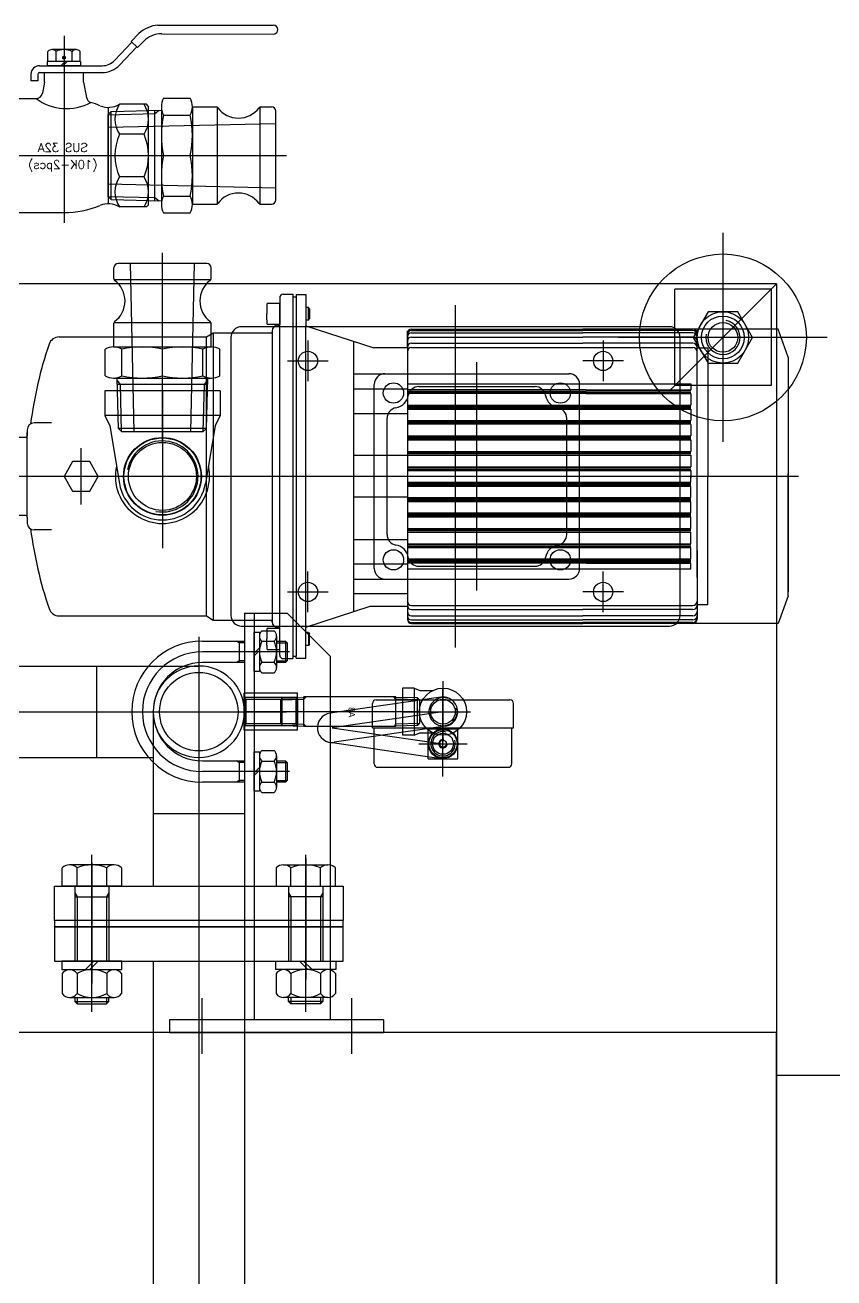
# Model space of a CAD drawing. Header units: millimetres. Extents: x 4133871 to 4440428, y -545651 to -495191.
# Drawn here: x 4166513 to 4166891, y -519856 to -519270 of the extents above; entities that cross this region are included whole.
import ezdxf
from ezdxf.enums import TextEntityAlignment as Align

# ---------------------------------------------------------------- set-up
doc = ezdxf.new("R2010")
doc.units = ezdxf.units.MM
doc.header["$LTSCALE"] = 60
doc.layers.add('EQUIPMENT', color=6, linetype='Continuous')
doc.styles.get("Standard").update_dxf_attribs({"font": 'romans.shx', "width": 0.75, "bigfont": 'whgtxt.shx'})
doc.styles.add('WHGTXT', font='ROMANS.shx', dxfattribs={"bigfont": 'WHGTXT.shx'})
doc.styles.add('유형33', font='')
doc.styles.get('유형33').set_extended_font_data('Gulim')

# ---------------------------------------------------------------- blocks, each defined once
blk = doc.blocks.new('EQ')
at = {"layer": 'EQUIPMENT', "color": 253}
for p, q in [((-2099.13, 17880.65), (-2045.14, 17880.63)), ((-2143, 17875.63), (-2143, 17788.13)), ((-2119.22, 17864.19), (-2111.27, 17872.67)), ((-2111.63, 17873.02), (-2108.02, 17876.75)), ((-2111.63, 17873.02), (-2108.64, 17870.12)), ((-2108.64, 17870.12), (-2105.84, 17873.01)), ((-2097.26, 17876.51), (-2045.03, 17876.47)), ((-2150.51, 17863.65), (-2150.51, 17868.37)), ((-2137.37, 17869.15), (-2148.63, 17869.15)), ((-2146.75, 17863.65), (-2146.75, 17868.37)), ((-2139.25, 17863.65), (-2139.25, 17868.37)), ((-2135.49, 17863.65), (-2135.49, 17868.37)), ((-2117, 17861.92), (-2109, 17870.47)), ((-2154.45, 17861.65), (-2125.21, 17861.65)), ((-2135.3, 17863.65), (-2150.7, 17863.65)), ((-2150.7, 17861.65), (-2150.7, 17863.65)), ((-2135.3, 17861.65), (-2150.7, 17861.65)), ((-2144.5, 17861.65), (-2142.5, 17863.65)), ((-2143.5, 17861.65), (-2141.5, 17863.65)), ((-2135.3, 17863.65), (-2135.3, 17861.65)), ((-2158.46, 17857.65), (-2158.46, 17854.54)), ((-2155.29, 17854.54), (-2158.46, 17854.54)), ((-2155.29, 17857.59), (-2155.29, 17854.54)), ((-2155.29, 17854.54), (-2155.29, 17854.54)), ((-2154.45, 17858.42), (-2125.27, 17858.42)), ((-2152.16, 17853.98), (-2153.14, 17848.75)), ((-2152.16, 17853.98), (-2152.16, 17858.42)), ((-2133.84, 17853.98), (-2133.84, 17858.42)), ((-2133.84, 17853.98), (-2132.52, 17846.79)), ((-2164.11, 17846.3), (-2156.09, 17846.3)), ((-2104.5, 17843.63), (-2117.11, 17843.63)), ((-2103.5, 17842.63), (-2104.5, 17843.63)), ((-2103.5, 17796.63), (-2103.5, 17842.63)), ((-2097.5, 17842.5), (-2097.5, 17796.77)), ((-2096.5, 17846.42), (-2083.98, 17846.42)), ((-2082.98, 17842.5), (-2082.98, 17796.77)), ((-2082.98, 17842.38), (-2071.91, 17842.38)), ((-2071.48, 17842.28), (-2071.48, 17796.98)), ((-2051.48, 17842.28), (-2051.48, 17796.98)), ((-2051.04, 17842.38), (-2046, 17842.38)), ((-2122.5, 17838.71), (-2121.02, 17840.24)), ((-2122.5, 17838.71), (-2100.5, 17839.27)), ((-2122.5, 17838.71), (-2122.5, 17800.55)), ((-2122.33, 17842.16), (-2122.33, 17797.11)), ((-2121.02, 17840.24), (-2097.5, 17840.83)), ((-2121.02, 17799.03), (-2121.02, 17840.24)), ((-2100.5, 17839.27), (-2098.49, 17840.8)), ((-2100.5, 17798.51), (-2100.5, 17840.75)), ((-2096.5, 17838.58), (-2083.98, 17838.58)), ((-2044, 17798.88), (-2044, 17840.38)), ((-2122.5, 17832.88), (-2044, 17834.63)), ((-2105.61, 17829.57), (-2117.11, 17829.57)), ((-2188.49, 17819.63), (-2097.51, 17819.63)), ((-2127.47, 17819.63), (-2039, 17819.63)), ((-2096.5, 17819.63), (-2083.98, 17819.63)), ((-2105.61, 17809.69), (-2117.11, 17809.69)), ((-2122.5, 17806.38), (-2044, 17804.63)), ((-2122.5, 17800.55), (-2100.5, 17799.99)), ((-2122.5, 17800.55), (-2121.02, 17799.03)), ((-2121.02, 17799.03), (-2097.5, 17798.44)), ((-2104.5, 17795.63), (-2117.11, 17795.63)), ((-2104.5, 17795.63), (-2103.5, 17796.63)), ((-2100.5, 17799.99), (-2098.49, 17798.46)), ((-2096.5, 17800.69), (-2083.98, 17800.69)), ((-2082.98, 17796.88), (-2071.91, 17796.88)), ((-2051.04, 17796.88), (-2046, 17796.88)), ((-2164.11, 17792.97), (-2143, 17792.97)), ((-2096.5, 17792.84), (-2083.98, 17792.84)), ((-1835, 17783.44), (-1835, 17685.83)), ((-2097, 17685.67), (-2097, 17774.13)), ((-2119.75, 17762.1), (-2119.75, 17767.13)), ((-2076.25, 17769.13), (-2117.75, 17769.13)), ((-2110.25, 17690.63), (-2112, 17769.13)), ((-2083.75, 17690.63), (-2082, 17769.13)), ((-2074.25, 17762.1), (-2074.25, 17767.13)), ((-2119.65, 17761.66), (-2074.35, 17761.66)), ((-1810, 17759.63), (-3180, 17759.63)), ((-2040.5, 17754.83), (-2036, 17754.83)), ((-2036, 17754.83), (-2036, 17753.63)), ((-2034.5, 17754.63), (-2030, 17754.63)), ((-2034.5, 17754.63), (-2034.5, 17753.63)), ((-2030, 17754.63), (-2030, 17740.1)), ((-1810, 17759.63), (-1860, 17709.63)), ((-1812.5, 17757.13), (-1857.5, 17757.13)), ((-1857.5, 17712.13), (-1857.5, 17757.13)), ((-1812.5, 17757.13), (-1812.5, 17712.13)), ((-1810, 17759.63), (-1810, 15759.63)), ((-2048.2, 17750.03), (-2048.2, 17745.63)), ((-2047.6, 17750.63), (-2042.2, 17750.63)), ((-2042.2, 17753.13), (-2042.2, 17740.63)), ((-2042.2, 17740.63), (-2042.2, 17750.63)), ((-2036, 17753.63), (-2034.5, 17753.63)), ((-2036, 17753.63), (-2036, 17585.63)), ((-2034.5, 17753.63), (-2034.5, 17585.63)), ((-2028.8, 17748.63), (-2030, 17748.63)), ((-2028.8, 17742.63), (-2028.8, 17748.63)), ((-2028.2, 17748.03), (-2028.8, 17748.63)), ((-1960, 17589.63), (-1960, 17749.63)), ((-2048.2, 17742.77), (-2048.2, 17745.63)), ((-2048.2, 17742.77), (-2048.2, 17741.23)), ((-2028.8, 17742.63), (-2028.2, 17743.23)), ((-2028.2, 17748.03), (-2028.2, 17743.23)), ((-1841.93, 17746.63), (-1848.86, 17734.63)), ((-1828.07, 17746.63), (-1841.93, 17746.63)), ((-1821.14, 17734.63), (-1828.07, 17746.63)), ((-2119.75, 17730.16), (-2119.75, 17741.22)), ((-2119.65, 17741.66), (-2074.35, 17741.66)), ((-2076.36, 17734.83), (-2073.36, 17736.83)), ((-2074.25, 17730.16), (-2074.25, 17741.22)), ((-2073.36, 17736.83), (-2046, 17736.83)), ((-2073.36, 17736.83), (-2073.36, 17602.43)), ((-1860, 17739.63), (-2060, 17739.63)), ((-2042.2, 17740.63), (-2047.6, 17740.63)), ((-2045.7, 17737.63), (-2045.7, 17737.13)), ((-2045.7, 17737.38), (-2045.7, 17601.63)), ((-2043, 17740.33), (-2042.5, 17740.33)), ((-2042.2, 17596.86), (-2042.2, 17742.16)), ((-2028.8, 17742.63), (-2030, 17742.63)), ((-2030, 17740.1), (-1998.23, 17729.8)), ((-2030, 17599.17), (-2030, 17740.1)), ((-1982.49, 17737.63), (-1982.5, 17602.87)), ((-1982.49, 17729.63), (-1982.49, 17737.63)), ((-1980.5, 17738.4), (-1900.5, 17738.4)), ((-1980.5, 17737.88), (-1900.5, 17737.88)), ((-1836, 17738.4), (-1900.5, 17738.4)), ((-1849, 17737.88), (-1900.5, 17737.88)), ((-1809.23, 17738.41), (-1836, 17738.4)), ((-1804.5, 17725.43), (-1809.23, 17738.43)), ((-2145.26, 17734.83), (-2076.36, 17734.83)), ((-2076.36, 17604.43), (-2076.36, 17734.83)), ((-2065, 17734.63), (-2065, 17604.63)), ((-2029, 17733.13), (-2029, 17714.13)), ((-2007.48, 17606.46), (-2007.48, 17732.8)), ((-1982.5, 17729.63), (-1982.5, 17736.4)), ((-1980.5, 17736.76), (-1900.5, 17736.76)), ((-1980.5, 17734.8), (-1900.5, 17734.8)), ((-1980.5, 17731.9), (-1900.5, 17731.9)), ((-1849, 17736.76), (-1900.5, 17736.76)), ((-1849, 17734.8), (-1900.5, 17734.8)), ((-1849, 17731.9), (-1900.5, 17731.9)), ((-1891, 17733.13), (-1891, 17714.13)), ((-1786.19, 17734.63), (-1883.81, 17734.63)), ((-1855, 17604.63), (-1855, 17734.63)), ((-1848.86, 17734.63), (-1841.93, 17722.63)), ((-1847, 17711.31), (-1847, 17736.4)), ((-1828.07, 17722.63), (-1821.14, 17734.63)), ((-2123.79, 17716.63), (-2123.79, 17729.16)), ((-2119.87, 17730.16), (-2074.13, 17730.16)), ((-2115.94, 17716.63), (-2115.94, 17729.16)), ((-2097, 17716.63), (-2097, 17729.16)), ((-2078.06, 17716.63), (-2078.06, 17729.16)), ((-2070.21, 17716.63), (-2070.21, 17729.16)), ((-1982.49, 17729.8), (-1998.23, 17729.8)), ((-1980.5, 17729.93), (-1849, 17729.93)), ((-1847, 17711.5), (-1847, 17730.09)), ((-1842, 17729.63), (-1847, 17729.63)), ((-1847, 17622.43), (-1847, 17729.38)), ((-1842, 17729.63), (-1842, 17669.63)), ((-1804.5, 17725.43), (-1804.5, 17668.43)), ((-2038.5, 17723.63), (-2019.5, 17723.63)), ((-1950, 17616.23), (-1950, 17723.04)), ((-1881.5, 17723.63), (-1900.5, 17723.63)), ((-1841.93, 17722.63), (-1828.07, 17722.63)), ((-1804.5, 17723.63), (-1804.5, 17615.63)), ((-2119.87, 17715.63), (-2074.13, 17715.63)), ((-2117.6, 17692.11), (-2118.2, 17715.63)), ((-2116.64, 17712.63), (-2118.17, 17714.65)), ((-2077.36, 17712.63), (-2075.83, 17714.65)), ((-2076.4, 17692.11), (-2075.8, 17715.63)), ((-2007.48, 17717.65), (-1982.49, 17717.65)), ((-1993, 17717.63), (-1907, 17717.63)), ((-2070, 17709.63), (-2124, 17709.63)), ((-2124, 17709.63), (-2124, 17698.13)), ((-2075.88, 17712.63), (-2118.12, 17712.63)), ((-2116.08, 17690.63), (-2116.64, 17712.63)), ((-2097, 17709.63), (-2097, 17636.01)), ((-2077.92, 17690.63), (-2077.36, 17712.63)), ((-2070, 17709.63), (-2070, 17698.13)), ((-2007.48, 17710.58), (-1982.49, 17710.58)), ((-1998, 17626.63), (-1998, 17712.63)), ((-1982.49, 17712.9), (-1850, 17712.9)), ((-1899, 17710.13), (-1982.49, 17710.13)), ((-1899, 17709.88), (-1982.49, 17709.88)), ((-1899, 17709.23), (-1982.49, 17709.23)), ((-1899, 17708.58), (-1982.49, 17708.58)), ((-1899, 17708.33), (-1982.49, 17708.33)), ((-1977.17, 17711.63), (-1922.83, 17711.63)), ((-1902, 17626.63), (-1902, 17712.63)), ((-1899, 17710.13), (-1850, 17710.13)), ((-1899, 17709.88), (-1850, 17709.88)), ((-1899, 17709.23), (-1850, 17709.23)), ((-1899, 17708.58), (-1850, 17708.58)), ((-1899, 17708.33), (-1850, 17708.33)), ((-1812.5, 17712.13), (-1857.5, 17712.13)), ((-1850, 17712.9), (-1850, 17710.13)), ((-1850, 17708.33), (-1850, 17705.14)), ((-1982.49, 17702.93), (-1850, 17702.93)), ((-1982.49, 17702.68), (-1850, 17702.68)), ((-1982.49, 17702.03), (-1850, 17702.03)), ((-1850, 17705.1), (-1850, 17702.93)), ((-2070, 17698.13), (-2124, 17698.13)), ((-2124, 17698.13), (-2121.58, 17693.3)), ((-2070, 17698.13), (-2072.42, 17693.3)), ((-2007.48, 17699.06), (-1982.49, 17699.06)), ((-1992, 17642.47), (-1992, 17696.8)), ((-1982.49, 17701.38), (-1850, 17701.38)), ((-1982.49, 17701.13), (-1850, 17701.13)), ((-1908, 17642.47), (-1908, 17696.8)), ((-1850, 17701.13), (-1850, 17697.94)), ((-1850, 17697.9), (-1850, 17695.73)), ((-2160.2, 17691.43), (-2160.2, 17688.63)), ((-2160.2, 17650.63), (-2160.2, 17690.13)), ((-2148.8, 17694.63), (-2157, 17694.63)), ((-2121.58, 17693.3), (-2117.09, 17666.3)), ((-2076.4, 17692.11), (-2117.6, 17692.11)), ((-2116.08, 17690.63), (-2117.6, 17692.11)), ((-2116.08, 17690.63), (-2077.92, 17690.63)), ((-2097, 17692.26), (-2097, 17647.01)), ((-2077.92, 17690.63), (-2076.4, 17692.11)), ((-2072.42, 17693.3), (-2076.91, 17666.3)), ((-1982.49, 17695.73), (-1850, 17695.73)), ((-1982.49, 17695.48), (-1850, 17695.48)), ((-1982.49, 17694.83), (-1850, 17694.83)), ((-1982.49, 17694.18), (-1850, 17694.18)), ((-1850, 17693.93), (-1850, 17690.74)), ((-1850, 17690.7), (-1850, 17688.53)), ((-2161, 17687.83), (-2165, 17687.83)), ((-1982.49, 17688.53), (-1850, 17688.53)), ((-1982.49, 17688.28), (-1850, 17688.28)), ((-1982.49, 17687.63), (-1850, 17687.63)), ((-1982.49, 17686.98), (-1850, 17686.98)), ((-1982.49, 17686.73), (-1850, 17686.73)), ((-1850, 17686.73), (-1850, 17683.54)), ((-2135, 17656.43), (-2135, 17682.83)), ((-1982.49, 17679.38), (-2007.48, 17679.38)), ((-1982.49, 17681.33), (-1850, 17681.33)), ((-1982.49, 17681.08), (-1850, 17681.08)), ((-1982.49, 17680.43), (-1850, 17680.43)), ((-1982.49, 17679.78), (-1850, 17679.78)), ((-1982.49, 17679.53), (-1850, 17679.53)), ((-1850, 17683.5), (-1850, 17681.33)), ((-1850, 17679.53), (-1850, 17676.34)), ((-2139, 17676.56), (-2143, 17669.63)), ((-2131, 17676.56), (-2139, 17676.56)), ((-2127, 17669.63), (-2131, 17676.56)), ((-1982.49, 17674.13), (-1850, 17674.13)), ((-1982.49, 17673.88), (-1850, 17673.88)), ((-1982.49, 17673.23), (-1850, 17673.23)), ((-1982.49, 17672.58), (-1850, 17672.58)), ((-1850, 17676.3), (-1850, 17674.13)), ((-1799.61, 17669.63), (-2199.66, 17669.63)), ((-2143, 17669.63), (-2139, 17662.71)), ((-2131, 17662.71), (-2127, 17669.63)), ((-2063.38, 17669.63), (-2130.62, 17669.63)), ((-1982.49, 17672.33), (-1850, 17672.33)), ((-1982.49, 17666.93), (-1850, 17666.93)), ((-1982.49, 17666.68), (-1850, 17666.68)), ((-1850, 17672.33), (-1850, 17669.14)), ((-1850, 17666.93), (-1850, 17670.13)), ((-1842, 17609.63), (-1842, 17669.63)), ((-1804.5, 17613.82), (-1804.5, 17670.82)), ((-2139, 17662.71), (-2131, 17662.71)), ((-1982.49, 17666.03), (-1850, 17666.03)), ((-1982.49, 17665.38), (-1850, 17665.38)), ((-1982.49, 17665.13), (-1850, 17665.13)), ((-1850, 17662.97), (-1850, 17665.13)), ((-1850, 17659.73), (-1850, 17662.93)), ((-1982.49, 17659.88), (-2007.48, 17659.88)), ((-1982.49, 17659.73), (-1850, 17659.73)), ((-1982.49, 17659.48), (-1850, 17659.48)), ((-1982.49, 17658.83), (-1850, 17658.83)), ((-1982.49, 17658.18), (-1850, 17658.18)), ((-1982.49, 17657.93), (-1850, 17657.93)), ((-1850, 17655.77), (-1850, 17657.93)), ((-1850, 17652.53), (-1850, 17655.73)), ((-2161, 17651.43), (-2165, 17651.43)), ((-2160.2, 17650.63), (-2160.2, 17647.83)), ((-1982.5, 17652.53), (-1850, 17652.53)), ((-1982.5, 17652.28), (-1850, 17652.28)), ((-1982.5, 17651.63), (-1850, 17651.63)), ((-1982.5, 17650.98), (-1850, 17650.98)), ((-1982.5, 17650.73), (-1850, 17650.73)), ((-1850, 17648.57), (-1850, 17650.73)), ((-2148.8, 17644.63), (-2157, 17644.63)), ((-1982.5, 17645.33), (-1850, 17645.33)), ((-1982.5, 17645.08), (-1850, 17645.08)), ((-1982.5, 17644.43), (-1850, 17644.43)), ((-1982.5, 17643.78), (-1850, 17643.78)), ((-1982.5, 17643.53), (-1850, 17643.53)), ((-1850, 17645.33), (-1850, 17648.53)), ((-1850, 17641.37), (-1850, 17643.53)), ((-2007.48, 17640.2), (-1982.5, 17640.2)), ((-1982.5, 17638.13), (-1850, 17638.13)), ((-1982.5, 17637.88), (-1850, 17637.88)), ((-1982.5, 17637.23), (-1850, 17637.23)), ((-1850, 17638.13), (-1850, 17641.33)), ((-1982.5, 17636.58), (-1850, 17636.58)), ((-1982.5, 17636.33), (-1850, 17636.33)), ((-1850, 17634.17), (-1850, 17636.33)), ((-1850, 17630.93), (-1850, 17634.13)), ((-1847, 17634.97), (-1847, 17609.89)), ((-2007.48, 17628.69), (-1982.5, 17628.69)), ((-1850, 17630.93), (-1982.5, 17630.93)), ((-1850, 17630.68), (-1982.5, 17630.68)), ((-1850, 17630.03), (-1982.5, 17630.03)), ((-1850, 17629.38), (-1982.5, 17629.38)), ((-1850, 17629.13), (-1982.5, 17629.13)), ((-1982.5, 17626.37), (-1850, 17626.37)), ((-1977.17, 17627.63), (-1922.83, 17627.63)), ((-1899, 17630.93), (-1850, 17630.93)), ((-1899, 17630.68), (-1850, 17630.68)), ((-1899, 17630.03), (-1850, 17630.03)), ((-1899, 17629.38), (-1850, 17629.38)), ((-1899, 17629.13), (-1850, 17629.13)), ((-1850, 17626.37), (-1850, 17629.13)), ((-1847, 17627.96), (-1847, 17602.87)), ((-1847, 17627.77), (-1847, 17609.18)), ((-2029, 17606.13), (-2029, 17625.13)), ((-2007.48, 17621.62), (-1982.5, 17621.62)), ((-1993, 17621.63), (-1907, 17621.63)), ((-1891, 17606.13), (-1891, 17625.13)), ((-2038.5, 17615.63), (-2019.5, 17615.63)), ((-2007.48, 17614.92), (-1982.5, 17614.92)), ((-1881.5, 17615.63), (-1900.5, 17615.63)), ((-1804.5, 17613.82), (-1809.23, 17600.82)), ((-2030, 17599.17), (-1999.89, 17608.92)), ((-1999.89, 17608.92), (-1982.5, 17608.92)), ((-1980.5, 17609.33), (-1849, 17609.33)), ((-1842, 17609.63), (-1847, 17609.63)), ((-2145.26, 17604.43), (-2076.36, 17604.43)), ((-2076.36, 17604.43), (-2073.36, 17602.43)), ((-2073.36, 17602.43), (-2046, 17602.43)), ((-2058.65, 17605.63), (-2058.65, 17415.63)), ((-2058.65, 17605.63), (-2038.65, 17605.63)), ((-2054.15, 17605.63), (-2054.15, 17415.63)), ((-2045.7, 17601.63), (-2045.7, 17602.13)), ((-2038.65, 17605.63), (-2018.65, 17585.63)), ((-1980.5, 17607.37), (-1900.5, 17607.37)), ((-1980.5, 17604.47), (-1900.5, 17604.47)), ((-1980.5, 17602.51), (-1900.5, 17602.51)), ((-1849, 17607.37), (-1900.5, 17607.37)), ((-1849, 17604.47), (-1900.5, 17604.47)), ((-1849, 17602.51), (-1900.5, 17602.51)), ((-2060, 17599.63), (-1860, 17599.63)), ((-2054.15, 17596.83), (-2051.65, 17596.83)), ((-2054.15, 17578.43), (-2054.15, 17596.83)), ((-2051.65, 17596.83), (-2051.65, 17578.43)), ((-2050.51, 17597.45), (-2044.79, 17597.45)), ((-2048.2, 17598.03), (-2048.2, 17593.63)), ((-2047.6, 17598.63), (-2042.2, 17598.63)), ((-2043, 17598.93), (-2042.5, 17598.93)), ((-2042.2, 17588.63), (-2042.2, 17598.63)), ((-2042.2, 17586.13), (-2042.2, 17598.63)), ((-2030, 17584.63), (-2030, 17599.17)), ((-2028.8, 17596.63), (-2030, 17596.63)), ((-2028.8, 17596.63), (-2028.2, 17596.03)), ((-2028.8, 17596.63), (-2028.8, 17590.63)), ((-1980.5, 17601.39), (-1900.5, 17601.39)), ((-1980.5, 17600.87), (-1900.5, 17600.87)), ((-1849, 17601.39), (-1900.5, 17601.39)), ((-1836, 17600.87), (-1900.5, 17600.87)), ((-1809.23, 17600.82), (-1836, 17600.87)), ((-2080, 17594.63), (-2080, 16909.63)), ((-2078.35, 17592.63), (-2058.65, 17592.63)), ((-2061.1, 17591.82), (-2062.51, 17592.63)), ((-2061.1, 17592.63), (-2061.1, 17582.63)), ((-2058.65, 17591.82), (-2061.1, 17591.82)), ((-2050.51, 17592.54), (-2044.79, 17592.54)), ((-2048.2, 17590.77), (-2048.2, 17593.63)), ((-2048.2, 17590.77), (-2048.2, 17589.23)), ((-2043.65, 17595), (-2043.65, 17580.27)), ((-2043.65, 17592.63), (-2039.46, 17592.63)), ((-2043.65, 17591.82), (-2038.65, 17591.82)), ((-2039.46, 17592.63), (-2038.65, 17591.82)), ((-2039.46, 17592.63), (-2039.46, 17582.63)), ((-2038.65, 17591.82), (-2038.65, 17583.45)), ((-2028.8, 17590.63), (-2030, 17590.63)), ((-2028.2, 17591.23), (-2028.8, 17590.63)), ((-2028.2, 17591.23), (-2028.2, 17596.03)), ((-2037.65, 17587.63), (-2078.35, 17587.63)), ((-2054.15, 17587.01), (-2051.65, 17589.51)), ((-2054.15, 17585.76), (-2051.65, 17588.26)), ((-2042.2, 17588.63), (-2047.6, 17588.63)), ((-2036, 17585.63), (-2036, 17584.43)), ((-2036, 17585.63), (-2034.5, 17585.63)), ((-2034.5, 17584.63), (-2034.5, 17585.63)), ((-2034.5, 17584.63), (-2030, 17584.63)), ((-2018.65, 17585.63), (-2018.65, 17415.63)), ((-2199, 17580.98), (-2080, 17580.98)), ((-2127.6, 17538.28), (-2127.6, 17580.98)), ((-2058.65, 17582.63), (-2078.35, 17582.63)), ((-2061.1, 17583.45), (-2062.51, 17582.63)), ((-2058.65, 17583.45), (-2061.1, 17583.45)), ((-2050.51, 17582.73), (-2044.79, 17582.73)), ((-2043.65, 17583.45), (-2038.65, 17583.45)), ((-2039.46, 17582.63), (-2043.65, 17582.63)), ((-2040.5, 17584.43), (-2036, 17584.43)), ((-2038.65, 17583.45), (-2039.46, 17582.63)), ((-2051.65, 17578.43), (-2054.15, 17578.43)), ((-2050.51, 17577.82), (-2044.79, 17577.82)), ((-1965.85, 17573.88), (-1965.85, 17545.38)), ((-2058.85, 17550.98), (-2058.85, 17568.28)), ((-2033.85, 17568.28), (-2058.85, 17568.28)), ((-2033.85, 17550.98), (-2033.85, 17568.28)), ((-1984.85, 17570.63), (-1984.85, 17548.63)), ((-1979.35, 17570.63), (-1984.85, 17570.63)), ((-1979.35, 17570.63), (-1979.35, 17548.63)), ((-1979.35, 17570.63), (-1976.73, 17569.48)), ((-1976.73, 17569.48), (-1970.75, 17569.48)), ((-1965.85, 17529.37), (-1965.85, 17570.2)), ((-2033.85, 17566.21), (-2058.85, 17566.21)), ((-2058.85, 17566.21), (-2057.99, 17565.36)), ((-2034.71, 17565.36), (-2057.99, 17565.36)), ((-2057.99, 17565.36), (-2057.99, 17553.91)), ((-2040.99, 17566.05), (-2041.85, 17565.17)), ((-2041.85, 17565.17), (-2030.85, 17565.48)), ((-2041.85, 17565.17), (-2041.85, 17554.1)), ((-2040.99, 17566.05), (-2030.85, 17566.34)), ((-2040.99, 17553.22), (-2040.99, 17566.05)), ((-2033.85, 17566.21), (-2034.71, 17565.36)), ((-2034.71, 17565.36), (-2034.71, 17553.91)), ((-2033.85, 17565.17), (-2033.85, 17554.1)), ((-2030.85, 17552.73), (-2030.85, 17566.53)), ((-1987.85, 17566.53), (-2030.85, 17566.53)), ((-2030.85, 17565.48), (-2029.85, 17566.53)), ((-1966.84, 17566.46), (-2018.64, 17558.96)), ((-1998.85, 17552.13), (-1998.85, 17563.44)), ((-1997.16, 17565.13), (-1934.54, 17565.13)), ((-1987.85, 17565.48), (-1988.85, 17566.53)), ((-1987.85, 17552.73), (-1987.85, 17566.53)), ((-1977.71, 17566.05), (-1987.85, 17566.34)), ((-1976.85, 17565.17), (-1987.85, 17565.48)), ((-1984.85, 17565.17), (-1984.85, 17554.1)), ((-1977.71, 17553.22), (-1977.71, 17566.05)), ((-1977.71, 17566.05), (-1976.85, 17565.17)), ((-1976.85, 17565.17), (-1976.85, 17554.1)), ((-1932.85, 17552.13), (-1932.85, 17563.44)), ((-2410, 17559.63), (-2045, 17559.63)), ((-2124.05, 17559.63), (-2038.95, 17559.63)), ((-2101.35, 17559.63), (-2101.35, 17478.03)), ((-2033.85, 17559.63), (-2058.85, 17559.63)), ((-2058.65, 17559.63), (-2058.65, 17478.03)), ((-1976.85, 17559.63), (-2041.85, 17559.63)), ((-1965.85, 17559.63), (-2017.65, 17552.13)), ((-1984.85, 17559.63), (-1953.02, 17559.63)), ((-2057.99, 17553.91), (-2058.85, 17553.06)), ((-2033.85, 17553.06), (-2058.85, 17553.06)), ((-2033.85, 17550.98), (-2058.85, 17550.98)), ((-2034.71, 17553.91), (-2057.99, 17553.91)), ((-2041.85, 17554.1), (-2030.85, 17553.79)), ((-2041.85, 17554.1), (-2040.99, 17553.22)), ((-2040.99, 17553.22), (-2030.85, 17552.93)), ((-2034.71, 17553.91), (-2033.85, 17553.06)), ((-2030.85, 17553.79), (-2029.85, 17552.73)), ((-1987.85, 17552.73), (-2030.85, 17552.73)), ((-2017.65, 17552.13), (-1965.85, 17544.63)), ((-1964.86, 17552.81), (-2016.66, 17545.31)), ((-1998.85, 17552.13), (-1932.85, 17552.13)), ((-1998.05, 17535.33), (-1998.05, 17552.13)), ((-1987.85, 17553.79), (-1988.85, 17552.73)), ((-1976.85, 17554.1), (-1987.85, 17553.79)), ((-1977.71, 17553.22), (-1987.85, 17552.93)), ((-1979.35, 17548.63), (-1976.73, 17549.79)), ((-1976.85, 17554.1), (-1977.71, 17553.22)), ((-1976.73, 17549.79), (-1970.75, 17549.79)), ((-1972.85, 17537.63), (-1972.85, 17551.63)), ((-1972.85, 17551.63), (-1958.85, 17551.63)), ((-1969.5, 17552.13), (-1964.86, 17551.46)), ((-1958.85, 17537.63), (-1958.85, 17551.63)), ((-1933.65, 17535.33), (-1933.65, 17552.13)), ((-2018.64, 17545.31), (-1966.84, 17537.81)), ((-1979.35, 17548.63), (-1984.85, 17548.63)), ((-1977.18, 17544.63), (-1954.52, 17544.63)), ((-2199, 17538.28), (-2101.35, 17538.28)), ((-2054.15, 17540.83), (-2051.65, 17540.83)), ((-2054.15, 17522.43), (-2054.15, 17540.83)), ((-2051.65, 17540.83), (-2051.65, 17522.43)), ((-2050.51, 17541.45), (-2044.79, 17541.45)), ((-2043.65, 17539), (-2043.65, 17524.27)), ((-1972.85, 17537.63), (-1958.85, 17537.63)), ((-2078.35, 17536.63), (-2058.65, 17536.63)), ((-2061.1, 17535.82), (-2062.51, 17536.63)), ((-2061.1, 17536.63), (-2061.1, 17526.63)), ((-2058.65, 17535.82), (-2061.1, 17535.82)), ((-2054.15, 17531.01), (-2051.65, 17533.51)), ((-2054.15, 17529.76), (-2051.65, 17532.26)), ((-2050.51, 17536.54), (-2044.79, 17536.54)), ((-2043.65, 17536.63), (-2039.46, 17536.63)), ((-2043.65, 17535.82), (-2038.65, 17535.82)), ((-2039.46, 17536.63), (-2038.65, 17535.82)), ((-2039.46, 17536.63), (-2039.46, 17526.63)), ((-2038.65, 17535.82), (-2038.65, 17527.45)), ((-1996.36, 17533.63), (-1935.34, 17533.63)), ((-2037.65, 17531.63), (-2078.35, 17531.63)), ((-2058.65, 17526.63), (-2078.35, 17526.63)), ((-2061.1, 17527.45), (-2062.51, 17526.63)), ((-2058.65, 17527.45), (-2061.1, 17527.45)), ((-2050.51, 17526.73), (-2044.79, 17526.73)), ((-2043.65, 17527.45), (-2038.65, 17527.45)), ((-2039.46, 17526.63), (-2043.65, 17526.63)), ((-2038.65, 17527.45), (-2039.46, 17526.63)), ((-2051.65, 17522.43), (-2054.15, 17522.43)), ((-2050.51, 17521.82), (-2044.79, 17521.82)), ((-2101.35, 17512.03), (-2058.65, 17512.03)), ((-2130, 17419.37), (-2130, 17492.71)), ((-2030, 17419.37), (-2030, 17492.71)), ((-2030, 17490.92), (-2030, 17434.37)), ((-2143.86, 17478.03), (-2143.86, 17486.61)), ((-2119.61, 17488.03), (-2140.39, 17488.03)), ((-2136.93, 17478.03), (-2136.93, 17486.61)), ((-2130, 17489.03), (-2130, 17432.48)), ((-2123.07, 17478.03), (-2123.07, 17486.61)), ((-2116.14, 17486.61), (-2116.14, 17478.03)), ((-2043.86, 17486.61), (-2043.86, 17478.03)), ((-2040.39, 17488.03), (-2019.61, 17488.03)), ((-2036.93, 17478.03), (-2036.93, 17486.61)), ((-2023.07, 17478.03), (-2023.07, 17486.61)), ((-2016.14, 17478.03), (-2016.14, 17486.61)), ((-2147.5, 17478.03), (-2012.5, 17478.03)), ((-2147.5, 17462.03), (-2147.5, 17478.03)), ((-2116.14, 17478.03), (-2143.86, 17478.03)), ((-2138, 17478.03), (-2138, 17443.03)), ((-2138, 17474.91), (-2136.92, 17473.03)), ((-2122, 17474.91), (-2123.08, 17473.03)), ((-2122, 17478.03), (-2122, 17443.03)), ((-2043.86, 17478.03), (-2016.14, 17478.03)), ((-2038, 17478.03), (-2038, 17443.03)), ((-2038, 17474.91), (-2036.92, 17473.03)), ((-2022, 17474.91), (-2023.08, 17473.03)), ((-2022, 17478.03), (-2022, 17443.03)), ((-2012.5, 17478.03), (-2012.5, 17462.03)), ((-2138, 17473.03), (-2122, 17473.03)), ((-2136.92, 17473.03), (-2136.92, 17443.03)), ((-2123.08, 17473.03), (-2123.08, 17443.03)), ((-2022, 17473.03), (-2038, 17473.03)), ((-2036.92, 17473.03), (-2036.92, 17443.03)), ((-2023.08, 17473.03), (-2023.08, 17443.03)), ((-2012.5, 17462.03), (-2147.5, 17462.03)), ((-2147.5, 17462.03), (-2147.5, 17459.03)), ((-2012.5, 17462.03), (-2147.5, 17462.03)), ((-2012.5, 17459.03), (-2012.5, 17462.03)), ((-2012.5, 17459.03), (-2147.5, 17459.03)), ((-2147.5, 17459.03), (-2147.5, 17443.03)), ((-2147.5, 17459.03), (-2012.5, 17459.03)), ((-2012.5, 17443.03), (-2012.5, 17459.03)), ((-2147.5, 17443.03), (-2012.5, 17443.03)), ((-2144, 17443.03), (-2144, 17439.03)), ((-2116, 17443.03), (-2144, 17443.03)), ((-2144, 17439.03), (-2116, 17439.03)), ((-2129, 17443.03), (-2133, 17439.03)), ((-2127, 17443.03), (-2131, 17439.03)), ((-2116, 17439.03), (-2116, 17443.03)), ((-2101.35, 17443.03), (-2101.35, 16944.63)), ((-2058.65, 17443.03), (-2058.65, 16944.63)), ((-2044, 17439.03), (-2044, 17443.03)), ((-2044, 17443.03), (-2016, 17443.03)), ((-2016, 17439.03), (-2044, 17439.03)), ((-2033, 17443.03), (-2029, 17439.03)), ((-2031, 17443.03), (-2027, 17439.03)), ((-2016, 17443.03), (-2016, 17439.03)), ((-2143.86, 17437.18), (-2143.86, 17427.89)), ((-2136.93, 17437.18), (-2136.93, 17427.89)), ((-2123.07, 17437.18), (-2123.07, 17427.89)), ((-2116.14, 17437.18), (-2116.14, 17427.89)), ((-2043.86, 17437.18), (-2043.86, 17427.89)), ((-2036.93, 17437.18), (-2036.93, 17427.89)), ((-2023.07, 17437.18), (-2023.07, 17427.89)), ((-2016.14, 17437.18), (-2016.14, 17427.89)), ((-2140.39, 17426.03), (-2119.61, 17426.03)), ((-2138, 17426.03), (-2138, 17424.12)), ((-2138, 17424.12), (-2136.92, 17423.03)), ((-2138, 17424.12), (-2122, 17424.12)), ((-2136.92, 17426.03), (-2136.92, 17423.03)), ((-2136.92, 17423.03), (-2123.08, 17423.03)), ((-2123.08, 17426.03), (-2123.08, 17423.03)), ((-2123.08, 17423.03), (-2122, 17424.12)), ((-2122, 17424.12), (-2122, 17426.03)), ((-2078.65, 17425.63), (-2078.65, 17399.63)), ((-2019.61, 17426.03), (-2040.39, 17426.03)), ((-2038, 17424.12), (-2038, 17426.03)), ((-2036.92, 17423.03), (-2038, 17424.12)), ((-2022, 17424.12), (-2038, 17424.12)), ((-2036.92, 17426.03), (-2036.92, 17423.03)), ((-2023.08, 17423.03), (-2036.92, 17423.03)), ((-2023.08, 17426.03), (-2023.08, 17423.03)), ((-2022, 17424.12), (-2023.08, 17423.03)), ((-2022, 17426.03), (-2022, 17424.12)), ((-2008.65, 17425.63), (-2008.65, 17399.63)), ((-2093.65, 17415.63), (-2093.65, 17409.63)), ((-1993.65, 17415.63), (-2093.65, 17415.63)), ((-1993.65, 17415.63), (-1993.65, 17409.63)), ((-1810, 17409.63), (-2810, 17409.63)), ((-2093.65, 17409.63), (-1993.65, 17409.63)), ((-1810, 16409.63), (-1810, 17409.63)), ((-1810, 17389.63), (-1780, 17389.63))]:
    blk.add_line(p, q, dxfattribs=at)
for centre, radius in [((-1835, 17734.63), 39), ((-1835, 17734.63), 12), ((-1835, 17734.63), 10), ((-1835, 17734.63), 6.92), ((-2029, 17723.63), 4.5), ((-1891, 17723.63), 4.5), ((-1989, 17708.63), 4.75), ((-1911, 17708.63), 4.75), ((-2097, 17669.63), 18.2), ((-2097, 17669.63), 18), ((-2097, 17669.63), 15.88), ((-1989, 17630.63), 4.75), ((-1911, 17630.63), 4.75), ((-2029, 17615.63), 4.5), ((-1891, 17615.63), 4.5), ((-2080, 17559.63), 18.35), ((-1965.85, 17559.63), 11), ((-1965.85, 17559.63), 5.75), ((-1965.85, 17544.63), 6.9), ((-1965.85, 17544.63), 6.58), ((-1965.85, 17544.63), 4.9), ((-1965.85, 17544.63), 1.62)]:
    blk.add_circle(centre, radius, dxfattribs=at)
for centre, radius, start, end in [((-2097.61, 17865.1), 15.63, 95.59936, 131.77951), ((-2045.08, 17878.55), 2.08, 271.44849, 91.44849), ((-2097.57, 17865.01), 11.51, 88.45407, 135.93038), ((-2148.63, 17866.52), 2.63, 44.55822, 135.44178), ((-2143, 17859.8), 9.35, 66.34973, 113.65027), ((-2137.37, 17866.52), 2.63, 44.55822, 135.44178), ((-2154.45, 17857.65), 4, 90, 180), ((-2125.27, 17869.93), 11.51, 270, 315.93038), ((-2125.21, 17869.99), 8.34, 270, 315.93038), ((-2154.45, 17857.59), 0.834, 90, 180), ((-2156.09, 17849.3), 3, 270, 349.4201), ((-2141.81, 17865.57), 23.99, 233.47125, 298.3066), ((-2129.57, 17847.33), 3, 190.3909, 253.25881), ((-2142.97, 17802.8), 43.5, 67.31462, 73.25881), ((-2122.33, 17852.16), 10, 247.31462, 301.48468), ((-2106.49, 17836.6), 12.73, 146.49431, 213.50569), ((-2116.23, 17836.6), 12.73, 326.49431, 33.50569), ((-2089.3, 17842.5), 8.2, 151.40023, 208.59977), ((-2091.17, 17842.5), 8.2, 331.40023, 28.59977), ((-2071.91, 17841.38), 1, 36.59493, 90), ((-2051.04, 17841.38), 1, 90, 143.40507), ((-2046, 17840.38), 2, 0, 90), ((-2052.15, 17829.1), 45.35, 167.94598, 192.05402), ((-2128.33, 17829.1), 45.35, 347.94598, 12.05402), ((-2061.48, 17849.13), 12, 216.59493, 323.40507), ((-2094.78, 17819.63), 24.44, 155.9983, 204.0017), ((-2127.94, 17819.63), 24.44, 335.9983, 24.0017), ((-2052.15, 17810.16), 45.35, 167.94598, 192.05402), ((-2128.33, 17810.16), 45.35, 347.94598, 12.05402), ((-2106.49, 17802.66), 12.73, 146.49431, 213.50569), ((-2116.23, 17802.66), 12.73, 326.49431, 33.50569), ((-2061.48, 17790.13), 12, 36.59493, 143.40507), ((-2142.97, 17836.47), 43.5, 269.90402, 292.68538), ((-2122.33, 17787.11), 10, 58.51532, 112.68538), ((-2106.49, 17802.66), 12.73, 212.88795, 213.50569), ((-2089.3, 17796.77), 8.2, 151.40023, 208.59977), ((-2091.17, 17796.77), 8.2, 331.40023, 28.59977), ((-2071.91, 17797.88), 1, 270, 323.40507), ((-2051.04, 17797.88), 1, 216.59493, 270), ((-2046, 17798.88), 2, 270, 0), ((-2117.75, 17767.13), 2, 90, 180), ((-2076.25, 17767.13), 2, 360, 90), ((-2118.75, 17762.1), 1, 180, 233.40507), ((-2126.5, 17751.66), 12, 306.59493, 53.40507), ((-2067.5, 17751.66), 12, 126.59493, 233.40507), ((-2075.25, 17762.1), 1, 306.59493, 360), ((-2040.5, 17753.13), 1.7, 90, 180), ((-2047.6, 17750.03), 0.6, 90, 180), ((-2118.75, 17741.22), 1, 126.59493, 180), ((-2075.25, 17741.22), 1, 360, 53.40507), ((-2060, 17734.63), 5, 90, 180), ((-2047.6, 17741.23), 0.6, 180, 270), ((-2046, 17737.13), 0.3, 270, 0), ((-2043, 17737.63), 2.7, 90, 180), ((-2042.5, 17740.63), 0.3, 270, 0), ((-1980.5, 17736.4), 2, 90, 180), ((-1980.5, 17735.88), 2, 90, 180), ((-1860, 17734.63), 5, 0, 90), ((-1849, 17736.4), 2, 0, 90), ((-1849, 17735.88), 2, 0, 90), ((-1835, 17734.63), 8, 169.2, 79.2), ((-1968, 17669.63), 192.2, 161.24142, 172.65942), ((-2145.26, 17729.83), 5, 90, 161.24142), ((-1980.5, 17734.76), 2, 90, 180), ((-1980.5, 17732.8), 2, 90, 180), ((-1980.5, 17729.9), 2, 90, 180), ((-1849, 17734.76), 2, 0, 90), ((-1849, 17732.8), 2, 0, 90), ((-1849, 17729.9), 2, 0, 90), ((-2119.87, 17721.96), 8.2, 61.40023, 118.59977), ((-2106.47, 17684.81), 45.35, 77.94598, 102.05402), ((-2087.53, 17684.81), 45.35, 77.94598, 102.05402), ((-2074.13, 17721.96), 8.2, 61.40023, 118.59977), ((-1980.5, 17727.93), 2, 90, 180), ((-1849, 17727.93), 2, 0, 90), ((-2119.87, 17723.83), 8.2, 241.40023, 298.59977), ((-2106.47, 17760.99), 45.35, 257.94598, 282.05402), ((-2087.53, 17760.99), 45.35, 257.94598, 282.05402), ((-2074.13, 17723.83), 8.2, 241.40023, 298.59977), ((-1993, 17712.63), 5, 90, 180), ((-1907, 17712.63), 5, 0, 90), ((-1977.17, 17706.63), 5, 90, 170.40593), ((-1922.83, 17706.63), 5, 9.59407, 90), ((-1987, 17696.8), 5, 99.59407, 180), ((-1989, 17708.63), 7, 279.59407, 350.40593), ((-1911, 17708.63), 7, 189.59407, 260.40593), ((-1913, 17696.8), 5, 0, 80.40593), ((-2157, 17691.43), 3.2, 90, 180), ((-2161, 17688.63), 0.8, 270, 0), ((-2097, 17669.63), 16.62, 259.2, 169.2), ((-2097, 17669.63), 22, 167.23959, 12.76041), ((-2097, 17669.63), 20.37, 189.43294, 350.56706), ((-2161, 17650.63), 0.8, 0, 90), ((-2157, 17647.83), 3.2, 180, 270), ((-1968, 17669.63), 192.2, 187.34058, 198.75858), ((-1987, 17642.47), 5, 180, 260.40593), ((-1989, 17630.63), 7, 9.59407, 80.40593), ((-1911, 17630.63), 7, 99.59407, 170.40593), ((-1913, 17642.47), 5, 279.59407, 0), ((-1977.17, 17632.63), 5, 189.59407, 270), ((-1922.83, 17632.63), 5, 270, 350.40593), ((-1993, 17626.63), 5, 180, 270), ((-1907, 17626.63), 5, 270, 0), ((-1980.5, 17611.33), 2, 180, 270), ((-1980.5, 17609.37), 2, 180, 270), ((-1849, 17611.33), 2, 270, 0), ((-1849, 17609.37), 2, 270, 0), ((-2145.26, 17609.43), 5, 198.75858, 270), ((-2060, 17604.63), 5, 180, 270), ((-2046, 17602.13), 0.3, 0, 90), ((-1980.5, 17606.47), 2, 180, 270), ((-1980.5, 17604.51), 2, 180, 270), ((-1980.5, 17603.39), 2, 180, 270), ((-1980.5, 17602.87), 2, 180, 270), ((-1860, 17604.63), 5, 270, 0), ((-1849, 17606.47), 2, 270, 0), ((-1849, 17604.51), 2, 270, 0), ((-1849, 17603.39), 2, 270, 360), ((-1849, 17602.87), 2, 270, 0), ((-2048.44, 17595), 3.21, 130.05141, 229.94859), ((-2047.6, 17598.03), 0.6, 90, 180), ((-2043, 17601.63), 2.7, 180, 270), ((-2046.86, 17595), 3.21, 310.05141, 49.94859), ((-2042.5, 17598.63), 0.3, 0, 90), ((-2078.35, 17559.63), 33, 90, 270), ((-2040.54, 17587.63), 11.11, 153.78114, 206.21886), ((-2054.76, 17587.63), 11.11, 333.78114, 26.21886), ((-2078.35, 17559.63), 28, 90, 270), ((-2047.6, 17589.23), 0.6, 180, 270), ((-2040.5, 17586.13), 1.7, 180, 270), ((-2078.35, 17559.63), 23, 90, 270), ((-2080, 17559.63), 21.35, 0, 180), ((-2048.44, 17580.27), 3.21, 130.05141, 229.94859), ((-2046.86, 17580.27), 3.21, 310.05141, 49.94859), ((-1997.16, 17563.44), 1.69, 90, 180), ((-1965.85, 17559.63), 6.58, 70.59086, 14.96212), ((-1965.85, 17559.63), 6.9, 278.23849, 98.23849), ((-1934.54, 17563.44), 1.69, 0, 90), ((-2080, 17559.63), 21.35, 180, 0), ((-2017.65, 17552.13), 6.9, 98.23849, 278.23849), ((-1965.85, 17544.63), 5.7, 74.1957, 16.88303), ((-1965.85, 17544.63), 2, 79.2, 349.2), ((-2048.44, 17539), 3.21, 130.05141, 229.94859), ((-2046.86, 17539), 3.21, 310.05141, 49.94859), ((-2040.54, 17531.63), 11.11, 153.78114, 206.21886), ((-2054.76, 17531.63), 11.11, 333.78114, 26.21886), ((-1996.36, 17535.33), 1.69, 180, 270), ((-1935.34, 17535.33), 1.69, 270, 0), ((-2048.44, 17524.27), 3.21, 130.05141, 229.94859), ((-2046.86, 17524.27), 3.21, 310.05141, 49.94859), ((-2140.39, 17483.12), 4.91, 45.17818, 134.82182), ((-2130, 17470.52), 17.51, 66.6982, 113.3018), ((-2119.61, 17483.12), 4.91, 45.17818, 134.82182), ((-2040.39, 17483.12), 4.91, 45.17818, 134.82182), ((-2030, 17470.52), 17.51, 66.6982, 113.3018), ((-2019.61, 17483.12), 4.91, 45.17818, 134.82182), ((-2140.39, 17434.88), 4.16, 33.60751, 146.39249), ((-2130, 17425.18), 13.85, 59.98864, 120.01136), ((-2119.61, 17434.88), 4.16, 33.60751, 146.39249), ((-2040.39, 17434.88), 4.16, 33.60751, 146.39249), ((-2030, 17425.18), 13.85, 59.98864, 120.01136), ((-2019.61, 17434.88), 4.16, 33.60751, 146.39249), ((-2140.39, 17430.19), 4.16, 213.60751, 326.39249), ((-2130, 17439.89), 13.85, 239.98864, 300.01136), ((-2119.61, 17430.19), 4.16, 213.60751, 326.39249), ((-2040.39, 17430.19), 4.16, 213.60751, 326.39249), ((-2030, 17439.89), 13.85, 239.98864, 300.01136), ((-2019.61, 17430.19), 4.16, 213.60751, 326.39249)]:
    blk.add_arc(centre, radius, start, end, dxfattribs=at)
at = {"layer": 'EQUIPMENT', "color": 253, "text_generation_flag": 4, "width": 0.7}
blk.add_text('M8', height=1, rotation=180, dxfattribs=at).set_placement((-2143, 17865.4), align=Align.MIDDLE_CENTER)
at = {"layer": 'EQUIPMENT', "color": 253, "style": 'WHGTXT', "text_generation_flag": 4}
for s, p in [('SUS 32A', (-2143.56, 17823.37)), ('(10K-2pcs)', (-2143.56, 17815.47))]:
    blk.add_text(s, height=4, rotation=180, dxfattribs=at).set_placement(p, align=Align.MIDDLE_CENTER)
at = {"layer": 'EQUIPMENT', "color": 253, "style": '유형33'}
blk.add_text('8A', height=3, rotation=270, dxfattribs=at).set_placement((-2008.51, 17559.35), align=Align.MIDDLE)

msp = doc.modelspace()

# ---------------------------------------------------------------- block references
at = {"layer": 'EQUIPMENT', "color": 3}
msp.add_blockref('EQ', (4168674.05, -537150.97), dxfattribs=at)

doc.saveas('drawing.dxf')
